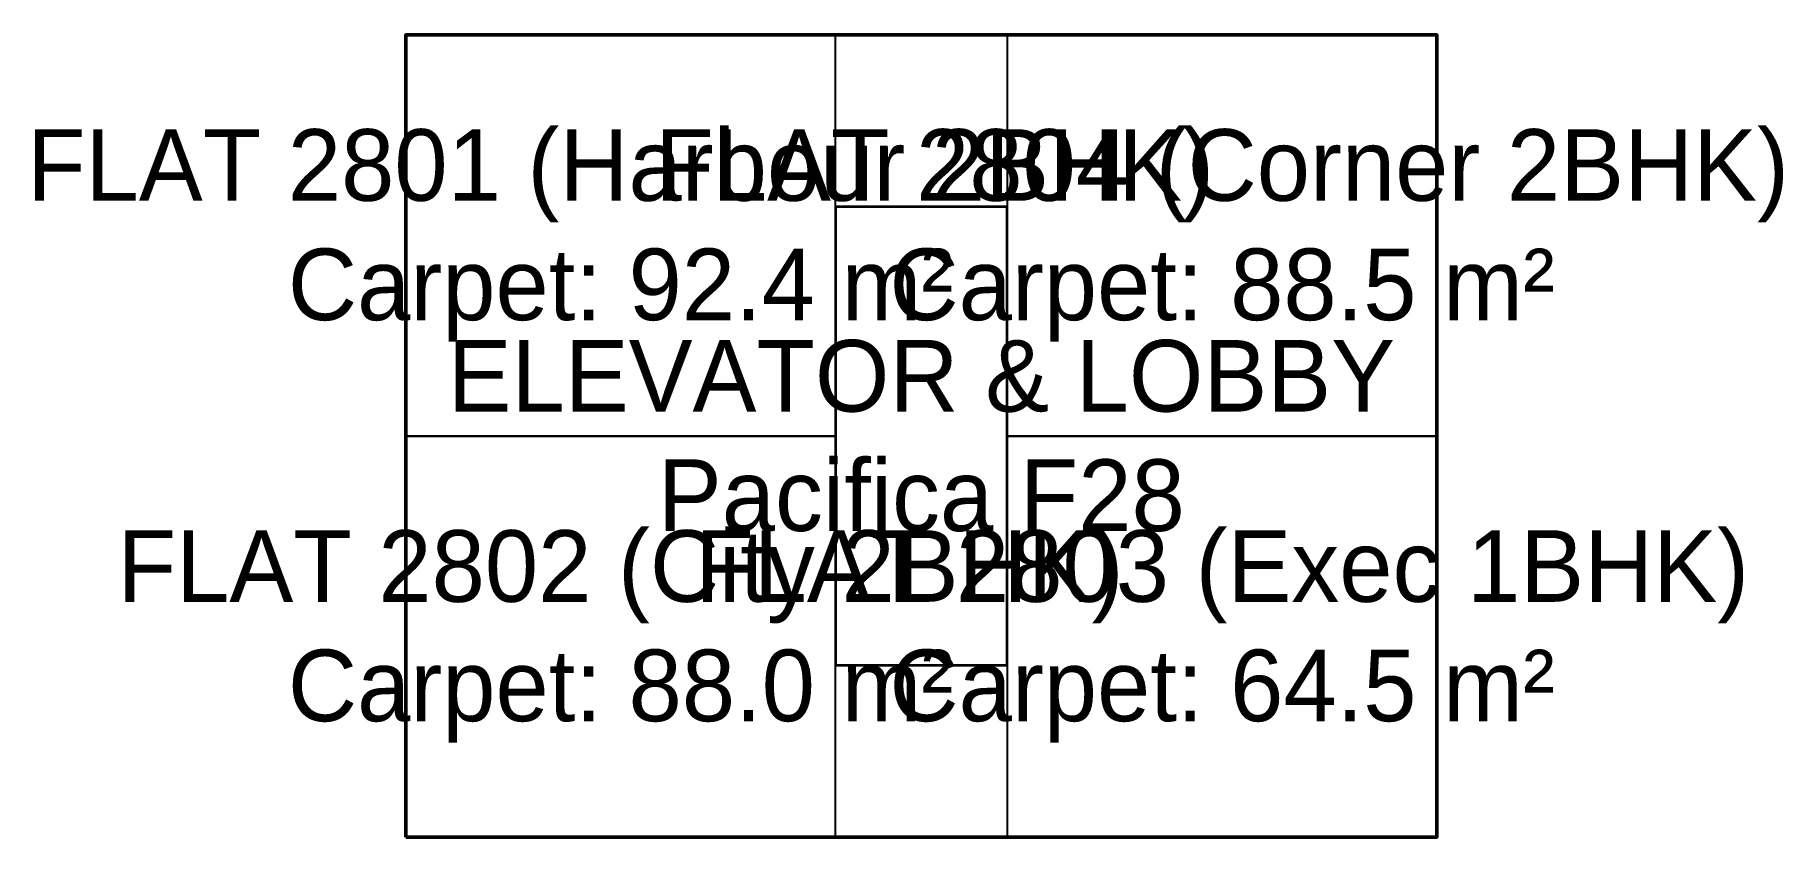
# Model space of a CAD drawing. Header units: metres. Extents: x -12.9 to 48.1, y 0 to 28.
import ezdxf

# ---------------------------------------------------------------- set-up
doc = ezdxf.new("R2010")
doc.units = ezdxf.units.M
for name, color, linetype in [('A-ANNO-TEXT', 4, 'Continuous'), ('A-AREA-UNITS', 5, 'Continuous'), ('A-CORE-CIRC', 1, 'Continuous'), ('A-WALL-EXTR', 7, 'Continuous')]:
    doc.layers.add(name, color=color, linetype=linetype)

msp = doc.modelspace()

# ---------------------------------------------------------------- linework, layer by layer
at = {"layer": 'A-AREA-UNITS'}
for points in [[(0, 14), (15, 14), (15, 28), (0, 28), (0, 14)], [(21, 14), (36, 14), (36, 28), (21, 28), (21, 14)], [(0, 0), (15, 0), (15, 14), (0, 14), (0, 0)], [(21, 0), (36, 0), (36, 14), (21, 14), (21, 0)]]:
    msp.add_lwpolyline(points, close=True, dxfattribs=at)
at = {"layer": 'A-CORE-CIRC', "lineweight": 35}
msp.add_lwpolyline([(15, 6), (21, 6), (21, 22), (15, 22), (15, 6)], close=True, dxfattribs=at)
at = {"layer": 'A-WALL-EXTR', "lineweight": 50}
msp.add_lwpolyline([(0, 0), (36, 0), (36, 28), (0, 28), (0, 0)], close=True, dxfattribs=at)

# ---------------------------------------------------------------- texts
at = {"layer": 'A-ANNO-TEXT', "char_height": 2.5, "attachment_point": 5}
for s, insert in [('FLAT 2801 (Harbour 2BHK)\\PCarpet: 92.4 m²', (7.5, 21)), ('FLAT 2804 (Corner 2BHK)\\PCarpet: 88.5 m²', (28.5, 21)), ('ELEVATOR & LOBBY\\PPacifica F28', (18, 14)), ('FLAT 2802 (City 2BHK)\\PCarpet: 88.0 m²', (7.5, 7)), ('FLAT 2803 (Exec 1BHK)\\PCarpet: 64.5 m²', (28.5, 7))]:
    msp.add_mtext(s, dxfattribs=dict(at, insert=insert))

doc.saveas('drawing.dxf')
